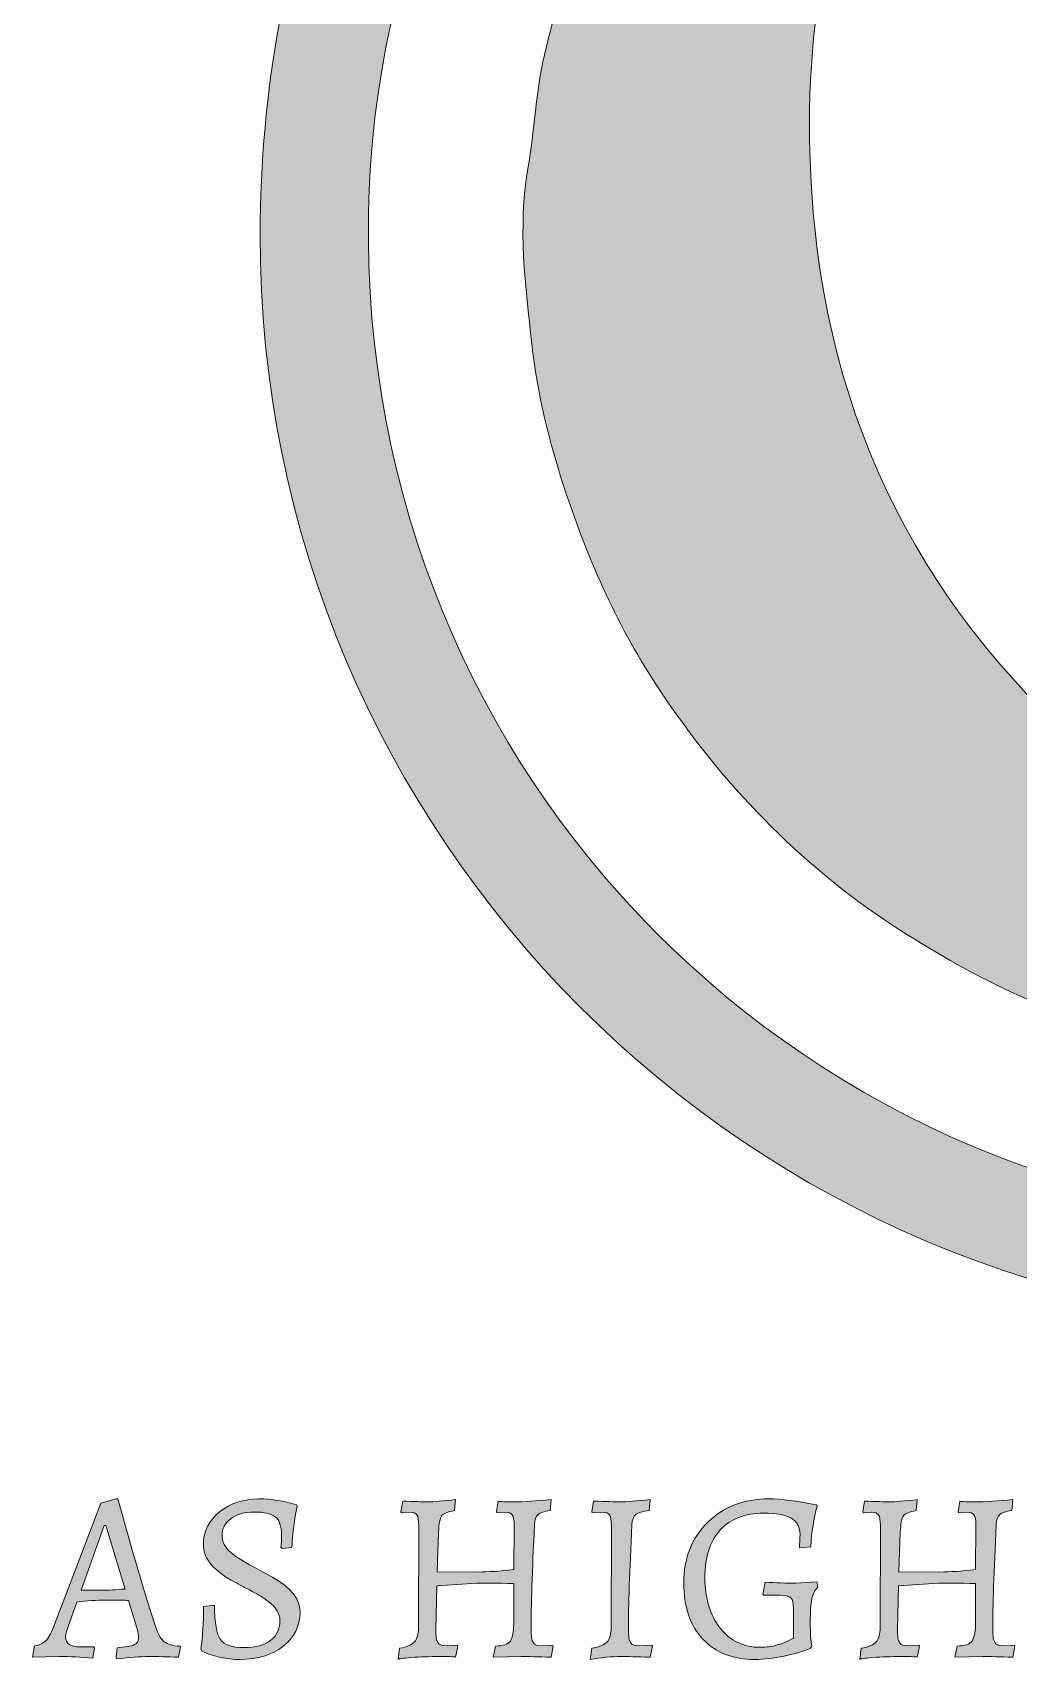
# Model space of a CAD drawing. Header units: inches. Extents: x 31.65 to 37.6, y -31.99 to -24.41.
# Drawn here: x 31.647 to 33.938, y -31.976 to -28.2 of the extents above; entities that cross this region are included whole.
import ezdxf

# ---------------------------------------------------------------- set-up
doc = ezdxf.new("R2010")
doc.units = ezdxf.units.IN
doc.header["$MEASUREMENT"] = 0
doc.layers.add('Layer 2', color=7, linetype='Continuous')
doc.layers.add('Layer 3', color=7, linetype='Continuous')

# ---------------------------------------------------------------- blocks, each defined once
blk = doc.blocks.new('block 2')
at = {"layer": 'Layer 2', "lineweight": 0}
for points, knots in [([(34.8205, -26.1245), (34.0569, -26.0969), (33.3999, -26.3651), (32.8722, -26.9197), (32.4086, -27.4069), (32.1777, -27.9952), (32.1763, -28.6686), (32.1734, -30.0633), (33.3137, -31.2115), (34.7193, -31.2044), (36.1281, -31.2132), (37.2786, -30.063), (37.2666, -28.6493), (37.2547, -27.2311), (36.1342, -26.1718), (34.8205, -26.1245)], [0, 0, 0, 0, 1, 1, 1, 2, 2, 2, 3, 3, 3, 4, 4, 4, 5, 5, 5, 5]), ([(34.7234, -30.9656), (33.4632, -30.9652), (32.405, -29.9411), (32.4278, -28.6185), (32.4484, -27.4323), (33.4295, -26.3275), (34.8358, -26.3786), (35.966, -26.4197), (37.056, -27.3729), (37.0229, -28.7404), (36.9941, -29.9373), (36.0025, -30.9662), (34.7234, -30.9656)], [0, 0, 0, 0, 1, 1, 1, 2, 2, 2, 3, 3, 3, 4, 4, 4, 4])]:
    blk.add_open_spline(points, degree=3, knots=knots, dxfattribs=at)

msp = doc.modelspace()

# ---------------------------------------------------------------- hatches: boundary and pattern name
at = {"layer": 'Layer 2', "true_color": 0xffffff}
h = msp.add_hatch(color=7, dxfattribs=at)
h.dxf.hatch_style = 2
edge = h.paths.add_edge_path()
edge.add_spline(control_points=[(34.8205, -26.1245), (34.0569, -26.0969), (33.3999, -26.3651), (32.8722, -26.9197), (32.4086, -27.4069), (32.1777, -27.9952), (32.1763, -28.6686), (32.1734, -30.0633), (33.3137, -31.2115), (34.7193, -31.2044), (36.1281, -31.2132), (37.2786, -30.063), (37.2666, -28.6493), (37.2547, -27.2311), (36.1342, -26.1718), (34.8205, -26.1245)], knot_values=[0, 0, 0, 0, 1, 1, 1, 2, 2, 2, 3, 3, 3, 4, 4, 4, 5, 5, 5, 5], degree=3, periodic=1)
edge = h.paths.add_edge_path()
edge.add_spline(control_points=[(34.7234, -30.9656), (33.4632, -30.9652), (32.405, -29.9411), (32.4278, -28.6185), (32.4484, -27.4323), (33.4295, -26.3275), (34.8358, -26.3786), (35.966, -26.4197), (37.056, -27.3729), (37.0229, -28.7404), (36.9941, -29.9373), (36.0025, -30.9662), (34.7234, -30.9656)], knot_values=[0, 0, 0, 0, 1, 1, 1, 2, 2, 2, 3, 3, 3, 4, 4, 4, 4], degree=3, periodic=1)
edge = h.paths.add_edge_path()
edge.add_spline(control_points=[(36.5399, -27.9501), (36.5063, -27.9341), (36.4696, -27.9244), (36.4556, -27.8801), (36.4513, -27.8666), (36.418, -27.8541), (36.3987, -27.8551), (36.367, -27.8568), (36.3352, -27.8678), (36.3048, -27.8785), (36.1709, -27.9258), (36.0391, -27.9799), (35.9035, -28.0212), (35.7285, -28.0747), (35.5512, -28.1213), (35.3736, -28.1652), (35.2713, -28.1905), (35.1666, -28.2054), (35.0626, -28.2232), (35.0302, -28.2288), (34.9996, -28.2277), (35.0005, -28.1791), (35.0008, -28.1543), (34.99, -28.1326), (34.9568, -28.134), (34.9357, -28.1348), (34.923, -28.1262), (34.9271, -28.0997), (34.9325, -28.0656), (34.912, -28.0455), (34.88, -28.0417), (34.847, -28.0377), (34.8366, -28.0187), (34.8367, -27.99), (34.8368, -27.9604), (34.827, -27.9388), (34.7973, -27.9274), (34.7682, -27.9162), (34.7649, -27.8976), (34.7801, -27.8701), (34.7875, -27.8566), (34.7925, -27.8325), (34.7855, -27.8221), (34.7546, -27.7763), (34.7833, -27.7477), (34.8062, -27.7127), (34.8247, -27.6843), (34.8606, -27.6594), (34.8431, -27.6131), (34.8088, -27.6295), (34.7451, -27.6596), (34.7119, -27.6754), (34.7081, -27.6705), (34.7461, -27.6255), (34.7536, -27.6152), (34.7595, -27.6071), (34.7657, -27.5992), (34.7724, -27.5917), (34.8412, -27.5147), (34.9159, -27.4425), (34.9797, -27.3613), (34.992, -27.3456), (34.9884, -27.3132), (34.9842, -27.3096), (34.8837, -27.37), (34.7611, -27.4403), (34.6605, -27.5007), (34.657, -27.496), (34.9042, -27.29), (34.9999, -27.1299), (35.0075, -27.1172), (35.0129, -27.0841), (35.0095, -27.0797), (34.8839, -27.1641), (34.7237, -27.2731), (34.5981, -27.3576), (34.5945, -27.3543), (34.6616, -27.2781), (34.7012, -27.2394), (34.7407, -27.2007), (34.7856, -27.1592), (34.8126, -27.1389), (34.9163, -27.0609), (34.9995, -26.9659), (35.0693, -26.8592), (35.0819, -26.8401), (35.1041, -26.799), (35.0984, -26.7918), (35.0891, -26.7966), (35.0789, -26.8002), (35.0706, -26.8063), (34.9387, -26.9024), (34.8054, -26.9966), (34.6759, -27.0959), (34.5839, -27.1664), (34.4954, -27.2416), (34.4086, -27.3185), (34.2937, -27.4203), (34.2044, -27.5442), (34.1223, -27.6726), (34.0723, -27.7507), (34.027, -27.8324), (33.9862, -27.9158), (33.946, -27.998), (33.9665, -28.0286), (34.0556, -28.0428), (34.1694, -28.0607), (34.2698, -28.1043), (34.3389, -28.2018), (34.3834, -28.2646), (34.418, -28.3323), (34.416, -28.4116), (34.4157, -28.4277), (34.4035, -28.4496), (34.3901, -28.4579), (34.3521, -28.4815), (34.3086, -28.4963), (34.271, -28.5203), (34.1445, -28.6011), (34.0467, -28.7079), (33.9867, -28.8472), (33.9493, -28.934), (33.9524, -29.0343), (33.9911, -29.1103), (34.0028, -29.1334), (34.04, -29.1714), (34.0863, -29.1969), (34.0851, -29.1838), (34.0873, -29.1679), (34.0886, -29.1551), (34.0922, -29.1173), (34.1259, -29.0726), (34.1638, -29.0642), (34.2184, -29.0523), (34.2736, -29.0423), (34.3289, -29.0334), (34.4138, -29.0197), (34.499, -29.0067), (34.5842, -28.9949), (34.6202, -28.9899), (34.6479, -28.9989), (34.6552, -29.0421), (34.6627, -29.0864), (34.6724, -29.1306), (34.685, -29.1737), (34.7069, -29.2492), (34.6925, -29.3216), (34.6583, -29.387), (34.6291, -29.4424), (34.5869, -29.4912), (34.5472, -29.5405), (34.5024, -29.596), (34.5055, -29.6425), (34.5704, -29.6751), (34.6595, -29.72), (34.7506, -29.7624), (34.8445, -29.7953), (34.9306, -29.8254), (35.0207, -29.8464), (35.1106, -29.8626), (35.2217, -29.8826), (35.3344, -29.9041), (35.4467, -29.9058), (35.6379, -29.9087), (35.8294, -29.8985), (36.0206, -29.8899), (36.0741, -29.8876), (36.131, -29.885), (36.1784, -29.8411), (35.9387, -29.7868), (35.6981, -29.7702), (35.4569, -29.7534), (35.6049, -29.7078), (35.7634, -29.7258), (35.9079, -29.6609), (35.7298, -29.5998), (35.5418, -29.6099), (35.3591, -29.5784), (35.369, -29.5708), (35.4981, -29.555), (35.6065, -29.5429), (35.6454, -29.5387), (35.7508, -29.5288), (35.7654, -29.5208), (35.7354, -29.4845), (35.6618, -29.4659), (35.6351, -29.4608), (35.5635, -29.4471), (35.4904, -29.4457), (35.4168, -29.4465), (35.3859, -29.4468), (35.3548, -29.4444), (35.3237, -29.4417), (35.3037, -29.44), (35.219, -29.4348), (35.2185, -29.4293), (35.2929, -29.4145), (35.4109, -29.3907), (35.4851, -29.3759), (35.4942, -29.3491), (35.4819, -29.3356), (35.4577, -29.3288), (35.4215, -29.3185), (35.3845, -29.3102), (35.3497, -29.2965), (35.3362, -29.2911), (35.321, -29.2745), (35.3184, -29.2608), (35.3136, -29.2353), (35.3096, -29.2149), (35.2804, -29.2066), (35.2696, -29.2036), (35.2574, -29.1928), (35.2529, -29.1824), (35.2329, -29.1373), (35.2285, -29.0926), (35.2342, -29.0409), (35.2398, -28.9905), (35.2297, -28.937), (35.2405, -28.8851), (35.241, -28.8828), (35.2389, -28.8798), (35.2377, -28.8772), (35.2236, -28.8493), (35.232, -28.8262), (35.2567, -28.8113), (35.3406, -28.7606), (35.4235, -28.7074), (35.5106, -28.6626), (35.6767, -28.5774), (35.8444, -28.4955), (36.0131, -28.4158), (36.1596, -28.3466), (36.3091, -28.2853), (36.4665, -28.2436), (36.5272, -28.2274), (36.564, -28.2141), (36.5557, -28.1275), (36.5537, -28.1074), (36.5659, -28.0844), (36.5763, -28.0651), (36.6013, -28.0184), (36.5875, -27.9726), (36.5399, -27.9501)], knot_values=[0, 0, 0, 0, 1, 1, 1, 2, 2, 2, 3, 3, 3, 4, 4, 4, 5, 5, 5, 6, 6, 6, 7, 7, 7, 8, 8, 8, 9, 9, 9, 10, 10, 10, 11, 11, 11, 12, 12, 12, 13, 13, 13, 14, 14, 14, 15, 15, 15, 16, 16, 16, 17, 17, 17, 18, 18, 18, 19, 19, 19, 20, 20, 20, 21, 21, 21, 22, 22, 22, 23, 23, 23, 24, 24, 24, 25, 25, 25, 26, 26, 26, 27, 27, 27, 28, 28, 28, 29, 29, 29, 30, 30, 30, 31, 31, 31, 32, 32, 32, 33, 33, 33, 34, 34, 34, 35, 35, 35, 36, 36, 36, 37, 37, 37, 38, 38, 38, 39, 39, 39, 40, 40, 40, 41, 41, 41, 42, 42, 42, 43, 43, 43, 44, 44, 44, 45, 45, 45, 46, 46, 46, 47, 47, 47, 48, 48, 48, 49, 49, 49, 50, 50, 50, 51, 51, 51, 52, 52, 52, 53, 53, 53, 54, 54, 54, 55, 55, 55, 56, 56, 56, 57, 57, 57, 58, 58, 58, 59, 59, 59, 60, 60, 60, 61, 61, 61, 62, 62, 62, 63, 63, 63, 64, 64, 64, 65, 65, 65, 66, 66, 66, 67, 67, 67, 68, 68, 68, 69, 69, 69, 70, 70, 70, 71, 71, 71, 72, 72, 72, 73, 73, 73, 74, 74, 74, 75, 75, 75, 76, 76, 76, 77, 77, 77, 78, 78, 78, 79, 79, 79, 80, 80, 80, 81, 81, 81, 81], degree=3, periodic=1)
edge = h.paths.add_edge_path()
edge.add_spline(control_points=[(34.2163, -29.9664), (33.7822, -29.6377), (33.5195, -29.1962), (33.4643, -28.653), (33.3875, -27.8968), (33.6723, -27.3074), (34.2603, -26.8602), (34.3015, -26.829), (34.3676, -26.782), (34.4115, -26.7522), (34.3913, -26.7493), (34.2591, -26.7819), (34.2196, -26.7961), (34.1245, -26.8302), (34.0293, -26.8641), (33.9361, -26.9028), (33.6915, -27.0042), (33.4821, -27.1579), (33.307, -27.3543), (33.2165, -27.4558), (33.1374, -27.5688), (33.0628, -27.6828), (33.0101, -27.7633), (32.9668, -27.8517), (32.9317, -27.9414), (32.8922, -28.0419), (32.8611, -28.1466), (32.8365, -28.2518), (32.8163, -28.3379), (32.8137, -28.428), (32.7983, -28.5155), (32.7742, -28.6521), (32.7925, -28.7881), (32.8071, -28.9227), (32.8197, -29.038), (32.8479, -29.1518), (32.8849, -29.2636), (32.9392, -29.4275), (33.0088, -29.5835), (33.1042, -29.7261), (33.2488, -29.9422), (33.4256, -30.128), (33.6447, -30.2716), (33.8236, -30.3888), (34.0118, -30.4816), (34.2208, -30.5347), (34.3546, -30.5686), (34.4886, -30.5927), (34.6257, -30.6005), (34.8336, -30.6122), (35.0384, -30.5926), (35.2387, -30.5338), (35.3087, -30.5132), (35.3795, -30.4943), (35.4471, -30.4677), (35.5187, -30.4395), (35.708, -30.3302), (35.7073, -30.3267), (35.6014, -30.3441), (35.4805, -30.3532), (35.3797, -30.3539), (34.9577, -30.3569), (34.5669, -30.232), (34.2163, -29.9664)], knot_values=[0, 0, 0, 0, 1, 1, 1, 2, 2, 2, 3, 3, 3, 4, 4, 4, 5, 5, 5, 6, 6, 6, 7, 7, 7, 8, 8, 8, 9, 9, 9, 10, 10, 10, 11, 11, 11, 12, 12, 12, 13, 13, 13, 14, 14, 14, 15, 15, 15, 16, 16, 16, 17, 17, 17, 18, 18, 18, 19, 19, 19, 20, 20, 20, 21, 21, 21, 21], degree=3, periodic=1)
at = {"layer": 'Layer 3', "true_color": 0xffffff}
h = msp.add_hatch(color=7, dxfattribs=at)
h.dxf.hatch_style = 2
edge = h.paths.add_edge_path()
edge.add_spline(control_points=[(31.8431, -31.9751), (31.8431, -31.9751), (31.8414, -31.9711), (31.8414, -31.9711), (31.8414, -31.9711), (31.8437, -31.9491), (31.8437, -31.9491), (31.8628, -31.9476), (31.876, -31.9454), (31.8831, -31.9424), (31.8903, -31.9394), (31.8938, -31.9343), (31.8938, -31.9271), (31.8938, -31.92), (31.8921, -31.9112), (31.8888, -31.9007), (31.8888, -31.9007), (31.8702, -31.8392), (31.8702, -31.8392), (31.8611, -31.8388), (31.8446, -31.8386), (31.8205, -31.8386), (31.7965, -31.8386), (31.773, -31.8401), (31.7501, -31.8431), (31.7501, -31.8431), (31.7292, -31.9018), (31.7292, -31.9018), (31.7258, -31.9119), (31.7241, -31.9193), (31.7241, -31.9238), (31.7241, -31.9392), (31.7354, -31.9469), (31.758, -31.9469), (31.758, -31.9469), (31.7901, -31.9469), (31.7901, -31.9469), (31.7901, -31.9469), (31.7912, -31.9491), (31.7912, -31.9491), (31.7912, -31.9491), (31.7878, -31.9734), (31.7878, -31.9734), (31.7604, -31.9707), (31.7343, -31.9694), (31.7095, -31.9694), (31.7095, -31.9694), (31.6475, -31.9711), (31.6475, -31.9711), (31.6475, -31.9711), (31.652, -31.9446), (31.652, -31.9446), (31.6625, -31.9435), (31.6709, -31.9398), (31.6773, -31.9336), (31.6837, -31.9274), (31.6899, -31.9166), (31.6959, -31.9012), (31.6959, -31.9012), (31.8059, -31.6131), (31.8059, -31.6131), (31.8059, -31.6131), (31.8414, -31.6035), (31.8414, -31.6035), (31.8414, -31.6035), (31.8459, -31.6035), (31.8459, -31.6035), (31.8775, -31.7204), (31.9074, -31.8212), (31.9356, -31.9057), (31.9401, -31.9196), (31.9461, -31.9294), (31.9536, -31.935), (31.9611, -31.9407), (31.9731, -31.9443), (31.9897, -31.9457), (31.9897, -31.9457), (31.9908, -31.948), (31.9908, -31.948), (31.9908, -31.948), (31.9869, -31.9711), (31.9869, -31.9711), (31.9598, -31.97), (31.9366, -31.9694), (31.9172, -31.9694), (31.8979, -31.9694), (31.8732, -31.9713), (31.8431, -31.9751)], knot_values=[0, 0, 0, 0, 1, 1, 1, 2, 2, 2, 3, 3, 3, 4, 4, 4, 5, 5, 5, 6, 6, 6, 7, 7, 7, 8, 8, 8, 9, 9, 9, 10, 10, 10, 11, 11, 11, 12, 12, 12, 13, 13, 13, 14, 14, 14, 15, 15, 15, 16, 16, 16, 17, 17, 17, 18, 18, 18, 19, 19, 19, 20, 20, 20, 21, 21, 21, 22, 22, 22, 23, 23, 23, 24, 24, 24, 25, 25, 25, 26, 26, 26, 27, 27, 27, 28, 28, 28, 29, 29, 29, 29], degree=3, periodic=1)
edge = h.paths.add_edge_path()
edge.add_spline(control_points=[(31.8098, -31.8155), (31.8234, -31.8155), (31.8408, -31.8146), (31.8623, -31.8127), (31.8623, -31.8127), (31.8177, -31.665), (31.8177, -31.665), (31.8177, -31.665), (31.8138, -31.665), (31.8138, -31.665), (31.8138, -31.665), (31.7602, -31.8155), (31.7602, -31.8155), (31.7602, -31.8155), (31.8098, -31.8155), (31.8098, -31.8155)], knot_values=[0, 0, 0, 0, 1, 1, 1, 2, 2, 2, 3, 3, 3, 4, 4, 4, 5, 5, 5, 5], degree=3, periodic=1)
h = msp.add_hatch(color=7, dxfattribs=at)
h.dxf.hatch_style = 2
edge = h.paths.add_edge_path()
edge.add_spline(control_points=[(32.1295, -31.9762), (32.1137, -31.9762), (32.0985, -31.9746), (32.0838, -31.9714), (32.0692, -31.9682), (32.0549, -31.9634), (32.041, -31.957), (32.041, -31.957), (32.0382, -31.9514), (32.0382, -31.9514), (32.0427, -31.9225), (32.0449, -31.8898), (32.0449, -31.8533), (32.0449, -31.8533), (32.0703, -31.8505), (32.0703, -31.8505), (32.0703, -31.8911), (32.0749, -31.9176), (32.0841, -31.93), (32.0933, -31.9424), (32.1115, -31.9486), (32.1385, -31.9486), (32.1656, -31.9486), (32.1863, -31.943), (32.2006, -31.9319), (32.2148, -31.9209), (32.222, -31.9057), (32.222, -31.8865), (32.222, -31.87), (32.2135, -31.8554), (32.1966, -31.8426), (32.1842, -31.8332), (32.1718, -31.8253), (32.1594, -31.8189), (32.147, -31.8125), (32.1405, -31.8092), (32.1399, -31.809), (32.1394, -31.8088), (32.1388, -31.8086), (32.1382, -31.8082), (32.1377, -31.8078), (32.1336, -31.8056), (32.1261, -31.8017), (32.1186, -31.7977), (32.1106, -31.7932), (32.1022, -31.7882), (32.0937, -31.7831), (32.0844, -31.7762), (32.0743, -31.7676), (32.0543, -31.751), (32.0444, -31.7313), (32.0444, -31.7084), (32.0444, -31.6787), (32.0569, -31.6538), (32.0819, -31.6337), (32.1069, -31.6136), (32.1376, -31.6035), (32.1741, -31.6035), (32.2026, -31.6035), (32.2314, -31.6082), (32.2603, -31.6176), (32.2603, -31.6176), (32.262, -31.621), (32.262, -31.621), (32.256, -31.6499), (32.2519, -31.6817), (32.2496, -31.7163), (32.2496, -31.7163), (32.2276, -31.7185), (32.2276, -31.7185), (32.2276, -31.7185), (32.2242, -31.7157), (32.2242, -31.7157), (32.2254, -31.7078), (32.2259, -31.6981), (32.2259, -31.6864), (32.2259, -31.6665), (32.221, -31.6528), (32.2113, -31.6452), (32.2015, -31.6377), (32.1851, -31.634), (32.1622, -31.634), (32.1393, -31.634), (32.1211, -31.6391), (32.1078, -31.6495), (32.0945, -31.6598), (32.0878, -31.6726), (32.0878, -31.6878), (32.0878, -31.703), (32.0943, -31.7162), (32.1072, -31.7273), (32.1202, -31.7384), (32.1423, -31.752), (32.1735, -31.7681), (32.2047, -31.7843), (32.2263, -31.7977), (32.2383, -31.8082), (32.2586, -31.8255), (32.2688, -31.8448), (32.2688, -31.8663), (32.2688, -31.8986), (32.2558, -31.925), (32.2299, -31.9455), (32.2039, -31.966), (32.1705, -31.9762), (32.1295, -31.9762)], knot_values=[0, 0, 0, 0, 1, 1, 1, 2, 2, 2, 3, 3, 3, 4, 4, 4, 5, 5, 5, 6, 6, 6, 7, 7, 7, 8, 8, 8, 9, 9, 9, 10, 10, 10, 11, 11, 11, 12, 12, 12, 13, 13, 13, 14, 14, 14, 15, 15, 15, 16, 16, 16, 17, 17, 17, 18, 18, 18, 19, 19, 19, 20, 20, 20, 21, 21, 21, 22, 22, 22, 23, 23, 23, 24, 24, 24, 25, 25, 25, 26, 26, 26, 27, 27, 27, 28, 28, 28, 29, 29, 29, 30, 30, 30, 31, 31, 31, 32, 32, 32, 33, 33, 33, 34, 34, 34, 35, 35, 35, 35], degree=3, periodic=1)
h = msp.add_hatch(color=7, dxfattribs=at)
h.dxf.hatch_style = 2
edge = h.paths.add_edge_path()
edge.add_spline(control_points=[(32.8055, -31.9063), (32.8055, -31.9217), (32.8072, -31.9319), (32.8106, -31.937), (32.814, -31.9421), (32.8206, -31.9446), (32.8303, -31.9446), (32.8303, -31.9446), (32.8557, -31.9429), (32.8557, -31.9429), (32.8557, -31.9429), (32.8568, -31.9452), (32.8568, -31.9452), (32.8568, -31.9452), (32.8518, -31.9711), (32.8518, -31.9711), (32.8221, -31.97), (32.7989, -31.9694), (32.7824, -31.9694), (32.7824, -31.9694), (32.7176, -31.9706), (32.7176, -31.9706), (32.7176, -31.9706), (32.7226, -31.9452), (32.7226, -31.9452), (32.7403, -31.9448), (32.7519, -31.9409), (32.7573, -31.9334), (32.7628, -31.9258), (32.7655, -31.9097), (32.7655, -31.8849), (32.7655, -31.8849), (32.7655, -31.7997), (32.7655, -31.7997), (32.7257, -31.7994), (32.6971, -31.7992), (32.6798, -31.7992), (32.6798, -31.7992), (32.5862, -31.8054), (32.5862, -31.8054), (32.5862, -31.8054), (32.584, -31.9063), (32.584, -31.9063), (32.584, -31.9217), (32.5856, -31.9319), (32.589, -31.937), (32.5924, -31.9421), (32.599, -31.9446), (32.6088, -31.9446), (32.6088, -31.9446), (32.6341, -31.9429), (32.6341, -31.9429), (32.6341, -31.9429), (32.6353, -31.9452), (32.6353, -31.9452), (32.6353, -31.9452), (32.6302, -31.9711), (32.6302, -31.9711), (32.6302, -31.97), (32.618, -31.9694), (32.5938, -31.9694), (32.5696, -31.9694), (32.5474, -31.9702), (32.5273, -31.9717), (32.5072, -31.9732), (32.4969, -31.9747), (32.4965, -31.9762), (32.4965, -31.9762), (32.4999, -31.9503), (32.4999, -31.9503), (32.5172, -31.9469), (32.5289, -31.9419), (32.5349, -31.9353), (32.5409, -31.9288), (32.5439, -31.9176), (32.5439, -31.9018), (32.5439, -31.9018), (32.5445, -31.665), (32.5445, -31.665), (32.5445, -31.6529), (32.5431, -31.6449), (32.5402, -31.6407), (32.5374, -31.6366), (32.5319, -31.6345), (32.5236, -31.6345), (32.5236, -31.6345), (32.5044, -31.6357), (32.5044, -31.6357), (32.5044, -31.6357), (32.5033, -31.6334), (32.5033, -31.6334), (32.5033, -31.6334), (32.5073, -31.6086), (32.5073, -31.6086), (32.5347, -31.6097), (32.5537, -31.6103), (32.5642, -31.6103), (32.5796, -31.6103), (32.6016, -31.6086), (32.6302, -31.6052), (32.6302, -31.6052), (32.6279, -31.6306), (32.6279, -31.6306), (32.6118, -31.6332), (32.6017, -31.6373), (32.5978, -31.6427), (32.5938, -31.6482), (32.5915, -31.661), (32.5907, -31.6813), (32.5907, -31.6813), (32.5873, -31.7727), (32.5873, -31.7727), (32.5873, -31.7727), (32.682, -31.7732), (32.682, -31.7732), (32.7061, -31.7732), (32.7339, -31.7713), (32.7655, -31.7676), (32.7655, -31.7676), (32.7661, -31.665), (32.7661, -31.665), (32.7661, -31.6529), (32.7647, -31.6449), (32.7618, -31.6407), (32.759, -31.6366), (32.7535, -31.6345), (32.7452, -31.6345), (32.7452, -31.6345), (32.726, -31.6357), (32.726, -31.6357), (32.726, -31.6357), (32.7249, -31.6334), (32.7249, -31.6334), (32.7249, -31.6334), (32.7289, -31.6086), (32.7289, -31.6086), (32.7289, -31.6097), (32.7401, -31.6103), (32.7627, -31.6103), (32.789, -31.6103), (32.8187, -31.6086), (32.8518, -31.6052), (32.8518, -31.6052), (32.8495, -31.6306), (32.8495, -31.6306), (32.8356, -31.6325), (32.8263, -31.6356), (32.8216, -31.6399), (32.8169, -31.6442), (32.8142, -31.6518), (32.8134, -31.6627), (32.8081, -31.7725), (32.8055, -31.8537), (32.8055, -31.9063)], knot_values=[0, 0, 0, 0, 1, 1, 1, 2, 2, 2, 3, 3, 3, 4, 4, 4, 5, 5, 5, 6, 6, 6, 7, 7, 7, 8, 8, 8, 9, 9, 9, 10, 10, 10, 11, 11, 11, 12, 12, 12, 13, 13, 13, 14, 14, 14, 15, 15, 15, 16, 16, 16, 17, 17, 17, 18, 18, 18, 19, 19, 19, 20, 20, 20, 21, 21, 21, 22, 22, 22, 23, 23, 23, 24, 24, 24, 25, 25, 25, 26, 26, 26, 27, 27, 27, 28, 28, 28, 29, 29, 29, 30, 30, 30, 31, 31, 31, 32, 32, 32, 33, 33, 33, 34, 34, 34, 35, 35, 35, 36, 36, 36, 37, 37, 37, 38, 38, 38, 39, 39, 39, 40, 40, 40, 41, 41, 41, 42, 42, 42, 43, 43, 43, 44, 44, 44, 45, 45, 45, 46, 46, 46, 47, 47, 47, 48, 48, 48, 49, 49, 49, 50, 50, 50, 51, 51, 51, 51], degree=3, periodic=1)
h = msp.add_hatch(color=7, dxfattribs=at)
h.dxf.hatch_style = 2
edge = h.paths.add_edge_path()
edge.add_spline(control_points=[(33.0316, -31.9063), (33.0316, -31.9217), (33.0333, -31.9319), (33.0367, -31.937), (33.0401, -31.9421), (33.0467, -31.9446), (33.0564, -31.9446), (33.0564, -31.9446), (33.0863, -31.9429), (33.0863, -31.9429), (33.0863, -31.9429), (33.0874, -31.9452), (33.0874, -31.9452), (33.0874, -31.9452), (33.0824, -31.9711), (33.0824, -31.9711), (33.0508, -31.97), (33.0284, -31.9694), (33.0153, -31.9694), (32.9935, -31.9694), (32.9694, -31.9717), (32.9431, -31.9762), (32.9431, -31.9762), (32.9465, -31.9503), (32.9465, -31.9503), (32.9641, -31.9469), (32.9761, -31.9419), (32.9823, -31.9353), (32.9885, -31.9288), (32.9916, -31.9176), (32.9916, -31.9018), (32.9916, -31.9018), (32.9921, -31.665), (32.9921, -31.665), (32.9921, -31.6529), (32.9907, -31.6449), (32.9879, -31.6407), (32.9851, -31.6366), (32.9796, -31.6345), (32.9713, -31.6345), (32.9713, -31.6345), (32.9476, -31.6357), (32.9476, -31.6357), (32.9476, -31.6357), (32.9465, -31.6334), (32.9465, -31.6334), (32.9465, -31.6334), (32.9504, -31.6086), (32.9504, -31.6086), (32.9797, -31.6097), (33.0002, -31.6103), (33.0119, -31.6103), (33.0277, -31.6103), (33.0511, -31.6086), (33.0824, -31.6052), (33.0824, -31.6052), (33.0801, -31.6306), (33.0801, -31.6306), (33.0643, -31.6325), (33.0538, -31.6356), (33.0485, -31.6399), (33.0433, -31.6442), (33.0403, -31.6518), (33.0395, -31.6627), (33.0342, -31.7717), (33.0316, -31.8529), (33.0316, -31.9063)], knot_values=[0, 0, 0, 0, 1, 1, 1, 2, 2, 2, 3, 3, 3, 4, 4, 4, 5, 5, 5, 6, 6, 6, 7, 7, 7, 8, 8, 8, 9, 9, 9, 10, 10, 10, 11, 11, 11, 12, 12, 12, 13, 13, 13, 14, 14, 14, 15, 15, 15, 16, 16, 16, 17, 17, 17, 18, 18, 18, 19, 19, 19, 20, 20, 20, 21, 21, 21, 22, 22, 22, 22], degree=3, periodic=1)
h = msp.add_hatch(color=7, dxfattribs=at)
h.dxf.hatch_style = 2
edge = h.paths.add_edge_path()
edge.add_spline(control_points=[(33.4576, -31.8355), (33.4551, -31.8477), (33.4539, -31.8663), (33.4539, -31.8911), (33.4539, -31.9159), (33.4552, -31.9339), (33.4579, -31.9452), (33.4579, -31.9452), (33.4545, -31.9503), (33.4545, -31.9503), (33.4383, -31.957), (33.4179, -31.963), (33.3933, -31.9683), (33.3687, -31.9736), (33.3458, -31.9762), (33.3248, -31.9762), (33.2744, -31.9762), (33.2344, -31.9605), (33.2047, -31.9291), (33.175, -31.8977), (33.1602, -31.854), (33.1602, -31.7977), (33.1602, -31.7416), (33.1784, -31.6951), (33.2149, -31.6585), (33.2513, -31.6218), (33.299, -31.6035), (33.3581, -31.6035), (33.3859, -31.6035), (33.4223, -31.608), (33.4674, -31.617), (33.4674, -31.617), (33.4697, -31.6204), (33.4697, -31.6204), (33.4622, -31.6486), (33.4573, -31.68), (33.455, -31.7146), (33.455, -31.7146), (33.4286, -31.7168), (33.4286, -31.7168), (33.4297, -31.7067), (33.4302, -31.6966), (33.4302, -31.6864), (33.4302, -31.6691), (33.4236, -31.6565), (33.4102, -31.6486), (33.3969, -31.6407), (33.3752, -31.6368), (33.3451, -31.6368), (33.3023, -31.6368), (33.2689, -31.6497), (33.245, -31.6754), (33.2211, -31.7012), (33.2092, -31.7381), (33.2092, -31.7862), (33.2092, -31.8343), (33.221, -31.8733), (33.2445, -31.9032), (33.2679, -31.9331), (33.299, -31.948), (33.3378, -31.948), (33.3513, -31.948), (33.3644, -31.9462), (33.3772, -31.9426), (33.39, -31.9391), (33.4026, -31.9337), (33.415, -31.9266), (33.415, -31.9266), (33.415, -31.8578), (33.415, -31.8578), (33.415, -31.845), (33.413, -31.8367), (33.4091, -31.833), (33.4051, -31.8292), (33.3968, -31.8273), (33.384, -31.8273), (33.384, -31.8273), (33.3451, -31.8273), (33.3451, -31.8273), (33.3451, -31.8273), (33.344, -31.8251), (33.344, -31.8251), (33.344, -31.8251), (33.349, -31.7969), (33.349, -31.7969), (33.3746, -31.7984), (33.3985, -31.7992), (33.4207, -31.7992), (33.4207, -31.7992), (33.4691, -31.7963), (33.4691, -31.7963), (33.4691, -31.7963), (33.4714, -31.8087), (33.4714, -31.8087), (33.4646, -31.8144), (33.46, -31.8233), (33.4576, -31.8355)], knot_values=[0, 0, 0, 0, 1, 1, 1, 2, 2, 2, 3, 3, 3, 4, 4, 4, 5, 5, 5, 6, 6, 6, 7, 7, 7, 8, 8, 8, 9, 9, 9, 10, 10, 10, 11, 11, 11, 12, 12, 12, 13, 13, 13, 14, 14, 14, 15, 15, 15, 16, 16, 16, 17, 17, 17, 18, 18, 18, 19, 19, 19, 20, 20, 20, 21, 21, 21, 22, 22, 22, 23, 23, 23, 24, 24, 24, 25, 25, 25, 26, 26, 26, 27, 27, 27, 28, 28, 28, 29, 29, 29, 30, 30, 30, 31, 31, 31, 32, 32, 32, 32], degree=3, periodic=1)
h = msp.add_hatch(color=7, dxfattribs=at)
h.dxf.hatch_style = 2
edge = h.paths.add_edge_path()
edge.add_spline(control_points=[(33.8779, -31.9063), (33.8779, -31.9217), (33.8796, -31.9319), (33.883, -31.937), (33.8864, -31.9421), (33.893, -31.9446), (33.9027, -31.9446), (33.9027, -31.9446), (33.9281, -31.9429), (33.9281, -31.9429), (33.9281, -31.9429), (33.9292, -31.9452), (33.9292, -31.9452), (33.9292, -31.9452), (33.9241, -31.9711), (33.9241, -31.9711), (33.8945, -31.97), (33.8713, -31.9694), (33.8548, -31.9694), (33.8548, -31.9694), (33.79, -31.9706), (33.79, -31.9706), (33.79, -31.9706), (33.795, -31.9452), (33.795, -31.9452), (33.8127, -31.9448), (33.8243, -31.9409), (33.8297, -31.9334), (33.8352, -31.9258), (33.8379, -31.9097), (33.8379, -31.8849), (33.8379, -31.8849), (33.8379, -31.7997), (33.8379, -31.7997), (33.798, -31.7994), (33.7695, -31.7992), (33.7522, -31.7992), (33.7522, -31.7992), (33.6586, -31.8054), (33.6586, -31.8054), (33.6586, -31.8054), (33.6563, -31.9063), (33.6563, -31.9063), (33.6563, -31.9217), (33.658, -31.9319), (33.6614, -31.937), (33.6648, -31.9421), (33.6714, -31.9446), (33.6811, -31.9446), (33.6811, -31.9446), (33.7065, -31.9429), (33.7065, -31.9429), (33.7065, -31.9429), (33.7076, -31.9452), (33.7076, -31.9452), (33.7076, -31.9452), (33.7026, -31.9711), (33.7026, -31.9711), (33.7026, -31.97), (33.6904, -31.9694), (33.6662, -31.9694), (33.642, -31.9694), (33.6198, -31.9702), (33.5997, -31.9717), (33.5796, -31.9732), (33.5693, -31.9747), (33.5689, -31.9762), (33.5689, -31.9762), (33.5723, -31.9503), (33.5723, -31.9503), (33.5896, -31.9469), (33.6013, -31.9419), (33.6073, -31.9353), (33.6133, -31.9288), (33.6163, -31.9176), (33.6163, -31.9018), (33.6163, -31.9018), (33.6169, -31.665), (33.6169, -31.665), (33.6169, -31.6529), (33.6155, -31.6449), (33.6126, -31.6407), (33.6098, -31.6366), (33.6043, -31.6345), (33.596, -31.6345), (33.596, -31.6345), (33.5768, -31.6357), (33.5768, -31.6357), (33.5768, -31.6357), (33.5757, -31.6334), (33.5757, -31.6334), (33.5757, -31.6334), (33.5797, -31.6086), (33.5797, -31.6086), (33.6071, -31.6097), (33.6261, -31.6103), (33.6366, -31.6103), (33.652, -31.6103), (33.674, -31.6086), (33.7026, -31.6052), (33.7026, -31.6052), (33.7003, -31.6306), (33.7003, -31.6306), (33.6842, -31.6332), (33.6741, -31.6373), (33.6702, -31.6427), (33.6662, -31.6482), (33.6639, -31.661), (33.6631, -31.6813), (33.6631, -31.6813), (33.6597, -31.7727), (33.6597, -31.7727), (33.6597, -31.7727), (33.7544, -31.7732), (33.7544, -31.7732), (33.7785, -31.7732), (33.8063, -31.7713), (33.8379, -31.7676), (33.8379, -31.7676), (33.8385, -31.665), (33.8385, -31.665), (33.8385, -31.6529), (33.837, -31.6449), (33.8342, -31.6407), (33.8314, -31.6366), (33.8259, -31.6345), (33.8176, -31.6345), (33.8176, -31.6345), (33.7984, -31.6357), (33.7984, -31.6357), (33.7984, -31.6357), (33.7973, -31.6334), (33.7973, -31.6334), (33.7973, -31.6334), (33.8012, -31.6086), (33.8012, -31.6086), (33.8012, -31.6097), (33.8125, -31.6103), (33.8351, -31.6103), (33.8614, -31.6103), (33.8911, -31.6086), (33.9241, -31.6052), (33.9241, -31.6052), (33.9219, -31.6306), (33.9219, -31.6306), (33.908, -31.6325), (33.8987, -31.6356), (33.894, -31.6399), (33.8893, -31.6442), (33.8866, -31.6518), (33.8858, -31.6627), (33.8805, -31.7725), (33.8779, -31.8537), (33.8779, -31.9063)], knot_values=[0, 0, 0, 0, 1, 1, 1, 2, 2, 2, 3, 3, 3, 4, 4, 4, 5, 5, 5, 6, 6, 6, 7, 7, 7, 8, 8, 8, 9, 9, 9, 10, 10, 10, 11, 11, 11, 12, 12, 12, 13, 13, 13, 14, 14, 14, 15, 15, 15, 16, 16, 16, 17, 17, 17, 18, 18, 18, 19, 19, 19, 20, 20, 20, 21, 21, 21, 22, 22, 22, 23, 23, 23, 24, 24, 24, 25, 25, 25, 26, 26, 26, 27, 27, 27, 28, 28, 28, 29, 29, 29, 30, 30, 30, 31, 31, 31, 32, 32, 32, 33, 33, 33, 34, 34, 34, 35, 35, 35, 36, 36, 36, 37, 37, 37, 38, 38, 38, 39, 39, 39, 40, 40, 40, 41, 41, 41, 42, 42, 42, 43, 43, 43, 44, 44, 44, 45, 45, 45, 46, 46, 46, 47, 47, 47, 48, 48, 48, 49, 49, 49, 50, 50, 50, 51, 51, 51, 51], degree=3, periodic=1)

# ---------------------------------------------------------------- linework, layer by layer
at = {"layer": 'Layer 2', "lineweight": 0}
msp.add_open_spline([(34.2163, -29.9664), (33.7822, -29.6377), (33.5195, -29.1962), (33.4643, -28.653), (33.3875, -27.8968), (33.6723, -27.3074), (34.2603, -26.8602), (34.3015, -26.829), (34.3676, -26.782), (34.4115, -26.7522), (34.3913, -26.7493), (34.2591, -26.7819), (34.2196, -26.7961), (34.1245, -26.8302), (34.0293, -26.8641), (33.9361, -26.9028), (33.6915, -27.0042), (33.4821, -27.1579), (33.307, -27.3543), (33.2165, -27.4558), (33.1374, -27.5688), (33.0628, -27.6828), (33.0101, -27.7633), (32.9668, -27.8517), (32.9317, -27.9414), (32.8922, -28.0419), (32.8611, -28.1466), (32.8365, -28.2518), (32.8163, -28.3379), (32.8137, -28.428), (32.7983, -28.5155), (32.7742, -28.6521), (32.7925, -28.7881), (32.8071, -28.9227), (32.8197, -29.038), (32.8479, -29.1518), (32.8849, -29.2636), (32.9392, -29.4275), (33.0088, -29.5835), (33.1042, -29.7261), (33.2488, -29.9422), (33.4256, -30.128), (33.6447, -30.2716), (33.8236, -30.3888), (34.0118, -30.4816), (34.2208, -30.5347), (34.3546, -30.5686), (34.4886, -30.5927), (34.6257, -30.6005), (34.8336, -30.6122), (35.0384, -30.5926), (35.2387, -30.5338), (35.3087, -30.5132), (35.3795, -30.4943), (35.4471, -30.4677), (35.5187, -30.4395), (35.708, -30.3302), (35.7073, -30.3267), (35.6014, -30.3441), (35.4805, -30.3532), (35.3797, -30.3539), (34.9577, -30.3569), (34.5669, -30.232), (34.2163, -29.9664)], degree=3, knots=[0, 0, 0, 0, 1, 1, 1, 2, 2, 2, 3, 3, 3, 4, 4, 4, 5, 5, 5, 6, 6, 6, 7, 7, 7, 8, 8, 8, 9, 9, 9, 10, 10, 10, 11, 11, 11, 12, 12, 12, 13, 13, 13, 14, 14, 14, 15, 15, 15, 16, 16, 16, 17, 17, 17, 18, 18, 18, 19, 19, 19, 20, 20, 20, 21, 21, 21, 21], dxfattribs=at)
at = {"layer": 'Layer 3', "lineweight": 0}
for points, knots in [([(31.8431, -31.9751), (31.8431, -31.9751), (31.8414, -31.9711), (31.8414, -31.9711), (31.8414, -31.9711), (31.8437, -31.9491), (31.8437, -31.9491), (31.8628, -31.9476), (31.876, -31.9454), (31.8831, -31.9424), (31.8903, -31.9394), (31.8938, -31.9343), (31.8938, -31.9271), (31.8938, -31.92), (31.8921, -31.9112), (31.8888, -31.9007), (31.8888, -31.9007), (31.8702, -31.8392), (31.8702, -31.8392), (31.8611, -31.8388), (31.8446, -31.8386), (31.8205, -31.8386), (31.7965, -31.8386), (31.773, -31.8401), (31.7501, -31.8431), (31.7501, -31.8431), (31.7292, -31.9018), (31.7292, -31.9018), (31.7258, -31.9119), (31.7241, -31.9193), (31.7241, -31.9238), (31.7241, -31.9392), (31.7354, -31.9469), (31.758, -31.9469), (31.758, -31.9469), (31.7901, -31.9469), (31.7901, -31.9469), (31.7901, -31.9469), (31.7912, -31.9491), (31.7912, -31.9491), (31.7912, -31.9491), (31.7878, -31.9734), (31.7878, -31.9734), (31.7604, -31.9707), (31.7343, -31.9694), (31.7095, -31.9694), (31.7095, -31.9694), (31.6475, -31.9711), (31.6475, -31.9711), (31.6475, -31.9711), (31.652, -31.9446), (31.652, -31.9446), (31.6625, -31.9435), (31.6709, -31.9398), (31.6773, -31.9336), (31.6837, -31.9274), (31.6899, -31.9166), (31.6959, -31.9012), (31.6959, -31.9012), (31.8059, -31.6131), (31.8059, -31.6131), (31.8059, -31.6131), (31.8414, -31.6035), (31.8414, -31.6035), (31.8414, -31.6035), (31.8459, -31.6035), (31.8459, -31.6035), (31.8775, -31.7204), (31.9074, -31.8212), (31.9356, -31.9057), (31.9401, -31.9196), (31.9461, -31.9294), (31.9536, -31.935), (31.9611, -31.9407), (31.9731, -31.9443), (31.9897, -31.9457), (31.9897, -31.9457), (31.9908, -31.948), (31.9908, -31.948), (31.9908, -31.948), (31.9869, -31.9711), (31.9869, -31.9711), (31.9598, -31.97), (31.9366, -31.9694), (31.9172, -31.9694), (31.8979, -31.9694), (31.8732, -31.9713), (31.8431, -31.9751)], [0, 0, 0, 0, 1, 1, 1, 2, 2, 2, 3, 3, 3, 4, 4, 4, 5, 5, 5, 6, 6, 6, 7, 7, 7, 8, 8, 8, 9, 9, 9, 10, 10, 10, 11, 11, 11, 12, 12, 12, 13, 13, 13, 14, 14, 14, 15, 15, 15, 16, 16, 16, 17, 17, 17, 18, 18, 18, 19, 19, 19, 20, 20, 20, 21, 21, 21, 22, 22, 22, 23, 23, 23, 24, 24, 24, 25, 25, 25, 26, 26, 26, 27, 27, 27, 28, 28, 28, 29, 29, 29, 29]), ([(32.1295, -31.9762), (32.1137, -31.9762), (32.0985, -31.9746), (32.0838, -31.9714), (32.0692, -31.9682), (32.0549, -31.9634), (32.041, -31.957), (32.041, -31.957), (32.0382, -31.9514), (32.0382, -31.9514), (32.0427, -31.9225), (32.0449, -31.8898), (32.0449, -31.8533), (32.0449, -31.8533), (32.0703, -31.8505), (32.0703, -31.8505), (32.0703, -31.8911), (32.0749, -31.9176), (32.0841, -31.93), (32.0933, -31.9424), (32.1115, -31.9486), (32.1385, -31.9486), (32.1656, -31.9486), (32.1863, -31.943), (32.2006, -31.9319), (32.2148, -31.9209), (32.222, -31.9057), (32.222, -31.8865), (32.222, -31.87), (32.2135, -31.8554), (32.1966, -31.8426), (32.1842, -31.8332), (32.1718, -31.8253), (32.1594, -31.8189), (32.147, -31.8125), (32.1405, -31.8092), (32.1399, -31.809), (32.1394, -31.8088), (32.1388, -31.8086), (32.1382, -31.8082), (32.1377, -31.8078), (32.1336, -31.8056), (32.1261, -31.8017), (32.1186, -31.7977), (32.1106, -31.7932), (32.1022, -31.7882), (32.0937, -31.7831), (32.0844, -31.7762), (32.0743, -31.7676), (32.0543, -31.751), (32.0444, -31.7313), (32.0444, -31.7084), (32.0444, -31.6787), (32.0569, -31.6538), (32.0819, -31.6337), (32.1069, -31.6136), (32.1376, -31.6035), (32.1741, -31.6035), (32.2026, -31.6035), (32.2314, -31.6082), (32.2603, -31.6176), (32.2603, -31.6176), (32.262, -31.621), (32.262, -31.621), (32.256, -31.6499), (32.2519, -31.6817), (32.2496, -31.7163), (32.2496, -31.7163), (32.2276, -31.7185), (32.2276, -31.7185), (32.2276, -31.7185), (32.2242, -31.7157), (32.2242, -31.7157), (32.2254, -31.7078), (32.2259, -31.6981), (32.2259, -31.6864), (32.2259, -31.6665), (32.221, -31.6528), (32.2113, -31.6452), (32.2015, -31.6377), (32.1851, -31.634), (32.1622, -31.634), (32.1393, -31.634), (32.1211, -31.6391), (32.1078, -31.6495), (32.0945, -31.6598), (32.0878, -31.6726), (32.0878, -31.6878), (32.0878, -31.703), (32.0943, -31.7162), (32.1072, -31.7273), (32.1202, -31.7384), (32.1423, -31.752), (32.1735, -31.7681), (32.2047, -31.7843), (32.2263, -31.7977), (32.2383, -31.8082), (32.2586, -31.8255), (32.2688, -31.8448), (32.2688, -31.8663), (32.2688, -31.8986), (32.2558, -31.925), (32.2299, -31.9455), (32.2039, -31.966), (32.1705, -31.9762), (32.1295, -31.9762)], [0, 0, 0, 0, 1, 1, 1, 2, 2, 2, 3, 3, 3, 4, 4, 4, 5, 5, 5, 6, 6, 6, 7, 7, 7, 8, 8, 8, 9, 9, 9, 10, 10, 10, 11, 11, 11, 12, 12, 12, 13, 13, 13, 14, 14, 14, 15, 15, 15, 16, 16, 16, 17, 17, 17, 18, 18, 18, 19, 19, 19, 20, 20, 20, 21, 21, 21, 22, 22, 22, 23, 23, 23, 24, 24, 24, 25, 25, 25, 26, 26, 26, 27, 27, 27, 28, 28, 28, 29, 29, 29, 30, 30, 30, 31, 31, 31, 32, 32, 32, 33, 33, 33, 34, 34, 34, 35, 35, 35, 35]), ([(32.8055, -31.9063), (32.8055, -31.9217), (32.8072, -31.9319), (32.8106, -31.937), (32.814, -31.9421), (32.8206, -31.9446), (32.8303, -31.9446), (32.8303, -31.9446), (32.8557, -31.9429), (32.8557, -31.9429), (32.8557, -31.9429), (32.8568, -31.9452), (32.8568, -31.9452), (32.8568, -31.9452), (32.8518, -31.9711), (32.8518, -31.9711), (32.8221, -31.97), (32.7989, -31.9694), (32.7824, -31.9694), (32.7824, -31.9694), (32.7176, -31.9706), (32.7176, -31.9706), (32.7176, -31.9706), (32.7226, -31.9452), (32.7226, -31.9452), (32.7403, -31.9448), (32.7519, -31.9409), (32.7573, -31.9334), (32.7628, -31.9258), (32.7655, -31.9097), (32.7655, -31.8849), (32.7655, -31.8849), (32.7655, -31.7997), (32.7655, -31.7997), (32.7257, -31.7994), (32.6971, -31.7992), (32.6798, -31.7992), (32.6798, -31.7992), (32.5862, -31.8054), (32.5862, -31.8054), (32.5862, -31.8054), (32.584, -31.9063), (32.584, -31.9063), (32.584, -31.9217), (32.5856, -31.9319), (32.589, -31.937), (32.5924, -31.9421), (32.599, -31.9446), (32.6088, -31.9446), (32.6088, -31.9446), (32.6341, -31.9429), (32.6341, -31.9429), (32.6341, -31.9429), (32.6353, -31.9452), (32.6353, -31.9452), (32.6353, -31.9452), (32.6302, -31.9711), (32.6302, -31.9711), (32.6302, -31.97), (32.618, -31.9694), (32.5938, -31.9694), (32.5696, -31.9694), (32.5474, -31.9702), (32.5273, -31.9717), (32.5072, -31.9732), (32.4969, -31.9747), (32.4965, -31.9762), (32.4965, -31.9762), (32.4999, -31.9503), (32.4999, -31.9503), (32.5172, -31.9469), (32.5289, -31.9419), (32.5349, -31.9353), (32.5409, -31.9288), (32.5439, -31.9176), (32.5439, -31.9018), (32.5439, -31.9018), (32.5445, -31.665), (32.5445, -31.665), (32.5445, -31.6529), (32.5431, -31.6449), (32.5402, -31.6407), (32.5374, -31.6366), (32.5319, -31.6345), (32.5236, -31.6345), (32.5236, -31.6345), (32.5044, -31.6357), (32.5044, -31.6357), (32.5044, -31.6357), (32.5033, -31.6334), (32.5033, -31.6334), (32.5033, -31.6334), (32.5073, -31.6086), (32.5073, -31.6086), (32.5347, -31.6097), (32.5537, -31.6103), (32.5642, -31.6103), (32.5796, -31.6103), (32.6016, -31.6086), (32.6302, -31.6052), (32.6302, -31.6052), (32.6279, -31.6306), (32.6279, -31.6306), (32.6118, -31.6332), (32.6017, -31.6373), (32.5978, -31.6427), (32.5938, -31.6482), (32.5915, -31.661), (32.5907, -31.6813), (32.5907, -31.6813), (32.5873, -31.7727), (32.5873, -31.7727), (32.5873, -31.7727), (32.682, -31.7732), (32.682, -31.7732), (32.7061, -31.7732), (32.7339, -31.7713), (32.7655, -31.7676), (32.7655, -31.7676), (32.7661, -31.665), (32.7661, -31.665), (32.7661, -31.6529), (32.7647, -31.6449), (32.7618, -31.6407), (32.759, -31.6366), (32.7535, -31.6345), (32.7452, -31.6345), (32.7452, -31.6345), (32.726, -31.6357), (32.726, -31.6357), (32.726, -31.6357), (32.7249, -31.6334), (32.7249, -31.6334), (32.7249, -31.6334), (32.7289, -31.6086), (32.7289, -31.6086), (32.7289, -31.6097), (32.7401, -31.6103), (32.7627, -31.6103), (32.789, -31.6103), (32.8187, -31.6086), (32.8518, -31.6052), (32.8518, -31.6052), (32.8495, -31.6306), (32.8495, -31.6306), (32.8356, -31.6325), (32.8263, -31.6356), (32.8216, -31.6399), (32.8169, -31.6442), (32.8142, -31.6518), (32.8134, -31.6627), (32.8081, -31.7725), (32.8055, -31.8537), (32.8055, -31.9063)], [0, 0, 0, 0, 1, 1, 1, 2, 2, 2, 3, 3, 3, 4, 4, 4, 5, 5, 5, 6, 6, 6, 7, 7, 7, 8, 8, 8, 9, 9, 9, 10, 10, 10, 11, 11, 11, 12, 12, 12, 13, 13, 13, 14, 14, 14, 15, 15, 15, 16, 16, 16, 17, 17, 17, 18, 18, 18, 19, 19, 19, 20, 20, 20, 21, 21, 21, 22, 22, 22, 23, 23, 23, 24, 24, 24, 25, 25, 25, 26, 26, 26, 27, 27, 27, 28, 28, 28, 29, 29, 29, 30, 30, 30, 31, 31, 31, 32, 32, 32, 33, 33, 33, 34, 34, 34, 35, 35, 35, 36, 36, 36, 37, 37, 37, 38, 38, 38, 39, 39, 39, 40, 40, 40, 41, 41, 41, 42, 42, 42, 43, 43, 43, 44, 44, 44, 45, 45, 45, 46, 46, 46, 47, 47, 47, 48, 48, 48, 49, 49, 49, 50, 50, 50, 51, 51, 51, 51]), ([(33.0316, -31.9063), (33.0316, -31.9217), (33.0333, -31.9319), (33.0367, -31.937), (33.0401, -31.9421), (33.0467, -31.9446), (33.0564, -31.9446), (33.0564, -31.9446), (33.0863, -31.9429), (33.0863, -31.9429), (33.0863, -31.9429), (33.0874, -31.9452), (33.0874, -31.9452), (33.0874, -31.9452), (33.0824, -31.9711), (33.0824, -31.9711), (33.0508, -31.97), (33.0284, -31.9694), (33.0153, -31.9694), (32.9935, -31.9694), (32.9694, -31.9717), (32.9431, -31.9762), (32.9431, -31.9762), (32.9465, -31.9503), (32.9465, -31.9503), (32.9641, -31.9469), (32.9761, -31.9419), (32.9823, -31.9353), (32.9885, -31.9288), (32.9916, -31.9176), (32.9916, -31.9018), (32.9916, -31.9018), (32.9921, -31.665), (32.9921, -31.665), (32.9921, -31.6529), (32.9907, -31.6449), (32.9879, -31.6407), (32.9851, -31.6366), (32.9796, -31.6345), (32.9713, -31.6345), (32.9713, -31.6345), (32.9476, -31.6357), (32.9476, -31.6357), (32.9476, -31.6357), (32.9465, -31.6334), (32.9465, -31.6334), (32.9465, -31.6334), (32.9504, -31.6086), (32.9504, -31.6086), (32.9797, -31.6097), (33.0002, -31.6103), (33.0119, -31.6103), (33.0277, -31.6103), (33.0511, -31.6086), (33.0824, -31.6052), (33.0824, -31.6052), (33.0801, -31.6306), (33.0801, -31.6306), (33.0643, -31.6325), (33.0538, -31.6356), (33.0485, -31.6399), (33.0433, -31.6442), (33.0403, -31.6518), (33.0395, -31.6627), (33.0342, -31.7717), (33.0316, -31.8529), (33.0316, -31.9063)], [0, 0, 0, 0, 1, 1, 1, 2, 2, 2, 3, 3, 3, 4, 4, 4, 5, 5, 5, 6, 6, 6, 7, 7, 7, 8, 8, 8, 9, 9, 9, 10, 10, 10, 11, 11, 11, 12, 12, 12, 13, 13, 13, 14, 14, 14, 15, 15, 15, 16, 16, 16, 17, 17, 17, 18, 18, 18, 19, 19, 19, 20, 20, 20, 21, 21, 21, 22, 22, 22, 22]), ([(33.4576, -31.8355), (33.4551, -31.8477), (33.4539, -31.8663), (33.4539, -31.8911), (33.4539, -31.9159), (33.4552, -31.9339), (33.4579, -31.9452), (33.4579, -31.9452), (33.4545, -31.9503), (33.4545, -31.9503), (33.4383, -31.957), (33.4179, -31.963), (33.3933, -31.9683), (33.3687, -31.9736), (33.3458, -31.9762), (33.3248, -31.9762), (33.2744, -31.9762), (33.2344, -31.9605), (33.2047, -31.9291), (33.175, -31.8977), (33.1602, -31.854), (33.1602, -31.7977), (33.1602, -31.7416), (33.1784, -31.6951), (33.2149, -31.6585), (33.2513, -31.6218), (33.299, -31.6035), (33.3581, -31.6035), (33.3859, -31.6035), (33.4223, -31.608), (33.4674, -31.617), (33.4674, -31.617), (33.4697, -31.6204), (33.4697, -31.6204), (33.4622, -31.6486), (33.4573, -31.68), (33.455, -31.7146), (33.455, -31.7146), (33.4286, -31.7168), (33.4286, -31.7168), (33.4297, -31.7067), (33.4302, -31.6966), (33.4302, -31.6864), (33.4302, -31.6691), (33.4236, -31.6565), (33.4102, -31.6486), (33.3969, -31.6407), (33.3752, -31.6368), (33.3451, -31.6368), (33.3023, -31.6368), (33.2689, -31.6497), (33.245, -31.6754), (33.2211, -31.7012), (33.2092, -31.7381), (33.2092, -31.7862), (33.2092, -31.8343), (33.221, -31.8733), (33.2445, -31.9032), (33.2679, -31.9331), (33.299, -31.948), (33.3378, -31.948), (33.3513, -31.948), (33.3644, -31.9462), (33.3772, -31.9426), (33.39, -31.9391), (33.4026, -31.9337), (33.415, -31.9266), (33.415, -31.9266), (33.415, -31.8578), (33.415, -31.8578), (33.415, -31.845), (33.413, -31.8367), (33.4091, -31.833), (33.4051, -31.8292), (33.3968, -31.8273), (33.384, -31.8273), (33.384, -31.8273), (33.3451, -31.8273), (33.3451, -31.8273), (33.3451, -31.8273), (33.344, -31.8251), (33.344, -31.8251), (33.344, -31.8251), (33.349, -31.7969), (33.349, -31.7969), (33.3746, -31.7984), (33.3985, -31.7992), (33.4207, -31.7992), (33.4207, -31.7992), (33.4691, -31.7963), (33.4691, -31.7963), (33.4691, -31.7963), (33.4714, -31.8087), (33.4714, -31.8087), (33.4646, -31.8144), (33.46, -31.8233), (33.4576, -31.8355)], [0, 0, 0, 0, 1, 1, 1, 2, 2, 2, 3, 3, 3, 4, 4, 4, 5, 5, 5, 6, 6, 6, 7, 7, 7, 8, 8, 8, 9, 9, 9, 10, 10, 10, 11, 11, 11, 12, 12, 12, 13, 13, 13, 14, 14, 14, 15, 15, 15, 16, 16, 16, 17, 17, 17, 18, 18, 18, 19, 19, 19, 20, 20, 20, 21, 21, 21, 22, 22, 22, 23, 23, 23, 24, 24, 24, 25, 25, 25, 26, 26, 26, 27, 27, 27, 28, 28, 28, 29, 29, 29, 30, 30, 30, 31, 31, 31, 32, 32, 32, 32]), ([(33.8779, -31.9063), (33.8779, -31.9217), (33.8796, -31.9319), (33.883, -31.937), (33.8864, -31.9421), (33.893, -31.9446), (33.9027, -31.9446), (33.9027, -31.9446), (33.9281, -31.9429), (33.9281, -31.9429), (33.9281, -31.9429), (33.9292, -31.9452), (33.9292, -31.9452), (33.9292, -31.9452), (33.9241, -31.9711), (33.9241, -31.9711), (33.8945, -31.97), (33.8713, -31.9694), (33.8548, -31.9694), (33.8548, -31.9694), (33.79, -31.9706), (33.79, -31.9706), (33.79, -31.9706), (33.795, -31.9452), (33.795, -31.9452), (33.8127, -31.9448), (33.8243, -31.9409), (33.8297, -31.9334), (33.8352, -31.9258), (33.8379, -31.9097), (33.8379, -31.8849), (33.8379, -31.8849), (33.8379, -31.7997), (33.8379, -31.7997), (33.798, -31.7994), (33.7695, -31.7992), (33.7522, -31.7992), (33.7522, -31.7992), (33.6586, -31.8054), (33.6586, -31.8054), (33.6586, -31.8054), (33.6563, -31.9063), (33.6563, -31.9063), (33.6563, -31.9217), (33.658, -31.9319), (33.6614, -31.937), (33.6648, -31.9421), (33.6714, -31.9446), (33.6811, -31.9446), (33.6811, -31.9446), (33.7065, -31.9429), (33.7065, -31.9429), (33.7065, -31.9429), (33.7076, -31.9452), (33.7076, -31.9452), (33.7076, -31.9452), (33.7026, -31.9711), (33.7026, -31.9711), (33.7026, -31.97), (33.6904, -31.9694), (33.6662, -31.9694), (33.642, -31.9694), (33.6198, -31.9702), (33.5997, -31.9717), (33.5796, -31.9732), (33.5693, -31.9747), (33.5689, -31.9762), (33.5689, -31.9762), (33.5723, -31.9503), (33.5723, -31.9503), (33.5896, -31.9469), (33.6013, -31.9419), (33.6073, -31.9353), (33.6133, -31.9288), (33.6163, -31.9176), (33.6163, -31.9018), (33.6163, -31.9018), (33.6169, -31.665), (33.6169, -31.665), (33.6169, -31.6529), (33.6155, -31.6449), (33.6126, -31.6407), (33.6098, -31.6366), (33.6043, -31.6345), (33.596, -31.6345), (33.596, -31.6345), (33.5768, -31.6357), (33.5768, -31.6357), (33.5768, -31.6357), (33.5757, -31.6334), (33.5757, -31.6334), (33.5757, -31.6334), (33.5797, -31.6086), (33.5797, -31.6086), (33.6071, -31.6097), (33.6261, -31.6103), (33.6366, -31.6103), (33.652, -31.6103), (33.674, -31.6086), (33.7026, -31.6052), (33.7026, -31.6052), (33.7003, -31.6306), (33.7003, -31.6306), (33.6842, -31.6332), (33.6741, -31.6373), (33.6702, -31.6427), (33.6662, -31.6482), (33.6639, -31.661), (33.6631, -31.6813), (33.6631, -31.6813), (33.6597, -31.7727), (33.6597, -31.7727), (33.6597, -31.7727), (33.7544, -31.7732), (33.7544, -31.7732), (33.7785, -31.7732), (33.8063, -31.7713), (33.8379, -31.7676), (33.8379, -31.7676), (33.8385, -31.665), (33.8385, -31.665), (33.8385, -31.6529), (33.837, -31.6449), (33.8342, -31.6407), (33.8314, -31.6366), (33.8259, -31.6345), (33.8176, -31.6345), (33.8176, -31.6345), (33.7984, -31.6357), (33.7984, -31.6357), (33.7984, -31.6357), (33.7973, -31.6334), (33.7973, -31.6334), (33.7973, -31.6334), (33.8012, -31.6086), (33.8012, -31.6086), (33.8012, -31.6097), (33.8125, -31.6103), (33.8351, -31.6103), (33.8614, -31.6103), (33.8911, -31.6086), (33.9241, -31.6052), (33.9241, -31.6052), (33.9219, -31.6306), (33.9219, -31.6306), (33.908, -31.6325), (33.8987, -31.6356), (33.894, -31.6399), (33.8893, -31.6442), (33.8866, -31.6518), (33.8858, -31.6627), (33.8805, -31.7725), (33.8779, -31.8537), (33.8779, -31.9063)], [0, 0, 0, 0, 1, 1, 1, 2, 2, 2, 3, 3, 3, 4, 4, 4, 5, 5, 5, 6, 6, 6, 7, 7, 7, 8, 8, 8, 9, 9, 9, 10, 10, 10, 11, 11, 11, 12, 12, 12, 13, 13, 13, 14, 14, 14, 15, 15, 15, 16, 16, 16, 17, 17, 17, 18, 18, 18, 19, 19, 19, 20, 20, 20, 21, 21, 21, 22, 22, 22, 23, 23, 23, 24, 24, 24, 25, 25, 25, 26, 26, 26, 27, 27, 27, 28, 28, 28, 29, 29, 29, 30, 30, 30, 31, 31, 31, 32, 32, 32, 33, 33, 33, 34, 34, 34, 35, 35, 35, 36, 36, 36, 37, 37, 37, 38, 38, 38, 39, 39, 39, 40, 40, 40, 41, 41, 41, 42, 42, 42, 43, 43, 43, 44, 44, 44, 45, 45, 45, 46, 46, 46, 47, 47, 47, 48, 48, 48, 49, 49, 49, 50, 50, 50, 51, 51, 51, 51]), ([(31.8098, -31.8155), (31.8234, -31.8155), (31.8408, -31.8146), (31.8623, -31.8127), (31.8623, -31.8127), (31.8177, -31.665), (31.8177, -31.665), (31.8177, -31.665), (31.8138, -31.665), (31.8138, -31.665), (31.8138, -31.665), (31.7602, -31.8155), (31.7602, -31.8155), (31.7602, -31.8155), (31.8098, -31.8155), (31.8098, -31.8155)], [0, 0, 0, 0, 1, 1, 1, 2, 2, 2, 3, 3, 3, 4, 4, 4, 5, 5, 5, 5])]:
    msp.add_open_spline(points, degree=3, knots=knots, dxfattribs=at)

# ---------------------------------------------------------------- block references
at = {"layer": 'Layer 2'}
msp.add_blockref('block 2', (0, 0), dxfattribs=at)

doc.saveas('drawing.dxf')
